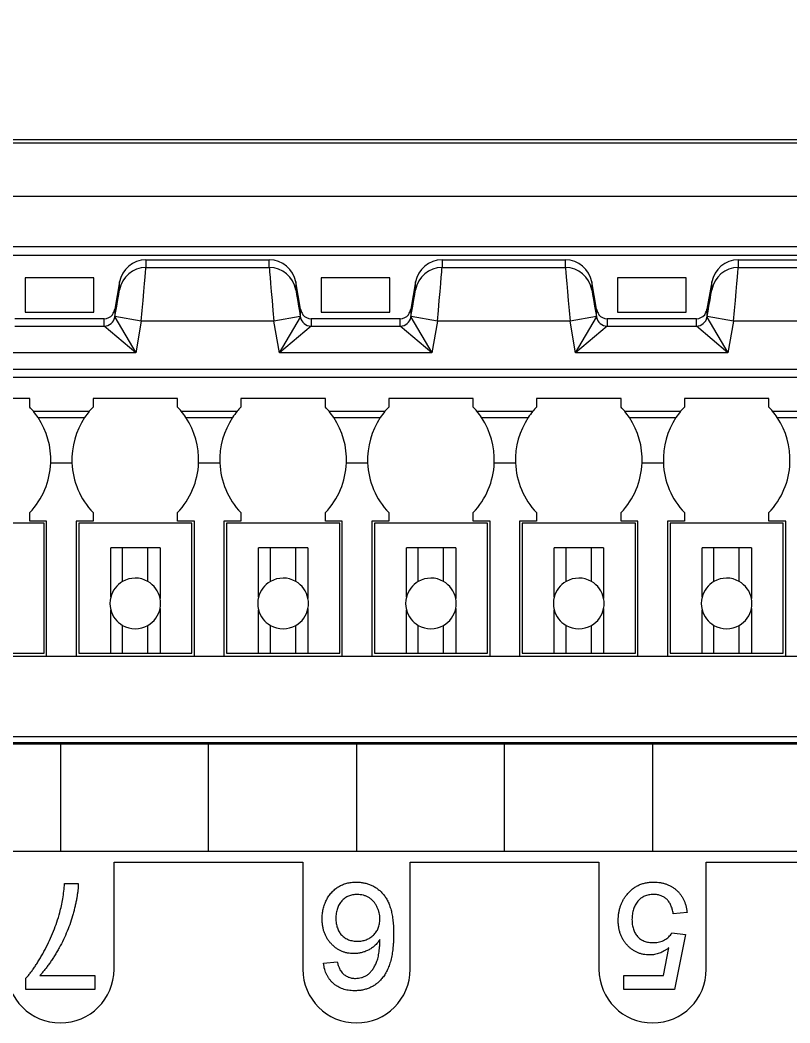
# Model space of a CAD drawing. Header units: inches. Extents: x 0.3 to 10.6, y 0.4 to 8.2.
# Drawn here: x 3.222 to 3.94, y 4.908 to 5.843 of the extents above; entities that cross this region are included whole.
import ezdxf

# ---------------------------------------------------------------- set-up
doc = ezdxf.new("R2010")
doc.units = ezdxf.units.IN
doc.header["$MEASUREMENT"] = 0
doc.layers.add('FORMAT', color=7, linetype='Continuous', lineweight=0)
doc.styles.add('SLDTEXTSTYLE0', font='TXT', dxfattribs={"width": 0.75})
doc.dimstyles.new('SLDDIMSTYLE1', dxfattribs={"dimtxt": 0.25, "dimasz": 0.236, "dimexe": 0, "dimexo": 0.0625, "dimgap": 0.0625, "dimtad": 1, "dimtoh": 1, "dimdec": 3, "dimzin": 12, "dimdsep": 46, "dimtxsty": 'SLDTEXTSTYLE0', "dimblk1": 'CLOSED', "dimblk2": 'CLOSED', "dimsah": 1, "dimcen": 0.09, "dimadec": 0, "dimazin": 0, "dimtfac": 1, "dimtofl": 0, "dimtmove": 0, "dimatfit": 3, "dimldrblk": 'CLOSED', "dimfxl": 1, "dimtolj": 1, "dimtzin": 12, "dimarcsym": 0})

# ---------------------------------------------------------------- blocks, each defined once
blk = doc.blocks.new('_Closed')
at = {"color": 0, "linetype": 'ByBlock', "lineweight": -2}
for p, q in [((-1, 0.166667), (0, 0)), ((-1, 0.166667), (-1, -0.166667)), ((0, 0), (-1, -0.166667)), ((0, 0), (-1, 0))]:
    blk.add_line(p, q, dxfattribs=at)
blk = doc.blocks.new('*D5')
at = {"layer": 'FORMAT'}
for p, q in [((2.09756, 5.61394), (2.09756, 6.50849)), ((4.50056, 5.61394), (4.50056, 6.50849)), ((2.09756, 6.46949), (4.50056, 6.46949))]:
    blk.add_line(p, q, dxfattribs=at)
for centre, start, end in [((3.36232, 6.66792), 153.43495, 206.56505), ((3.52475, 6.66792), 333.43495, 26.56505)]:
    blk.add_arc(centre, 0.4437, start, end, dxfattribs=at)
at = {"layer": 'FORMAT', "xscale": 0.236, "yscale": 0.236}
for p, rotation in [((2.09756, 6.46949, 1.18781), 180), ((4.50056, 6.46949, 1.18781), 360)]:
    blk.add_blockref('_Closed', p, dxfattribs=dict(at, rotation=rotation))
at = {"layer": 'FORMAT', "insert": (3.02797, 6.78882), "char_height": 0.25, "attachment_point": 1, "style": 'SLDTEXTSTYLE0'}
blk.add_mtext('2.403', dxfattribs=at)

msp = doc.modelspace()

# ---------------------------------------------------------------- linework, layer by layer
at = {"color": 7, "linetype": 'Continuous', "lineweight": 15}
for p, q in [((3.05506, 5.73144), (4.29306, 5.73144)), ((3.06924, 5.72816), (4.27888, 5.72816)), ((4.24806, 5.67816), (3.10006, 5.67816)), ((4.24806, 5.63144), (3.10006, 5.63144)), ((4.24636, 5.62344), (3.10176, 5.62344)), ((3.33959, 5.61926), (3.33959, 5.61207)), ((3.33959, 5.61926), (3.45453, 5.61926)), ((3.45453, 5.61207), (3.45453, 5.61926)), ((3.61559, 5.61926), (3.61559, 5.61207)), ((3.61559, 5.61926), (3.73053, 5.61926)), ((3.73053, 5.61207), (3.73053, 5.61926)), ((3.89159, 5.61926), (3.89159, 5.61207)), ((3.89159, 5.61926), (4.00653, 5.61926)), ((3.33959, 5.61207), (3.45453, 5.61207)), ((3.61559, 5.61207), (3.73053, 5.61207)), ((3.89159, 5.61207), (4.00653, 5.61207)), ((3.29106, 5.60244), (3.22706, 5.60244)), ((3.22706, 5.60244), (3.22706, 5.57044)), ((3.29106, 5.57044), (3.29106, 5.60244)), ((3.56706, 5.60244), (3.50306, 5.60244)), ((3.50306, 5.60244), (3.50306, 5.57044)), ((3.56706, 5.57044), (3.56706, 5.60244)), ((3.77906, 5.60244), (3.77906, 5.57044)), ((3.84306, 5.60244), (3.77906, 5.60244)), ((3.84306, 5.57044), (3.84306, 5.60244)), ((3.31497, 5.5986), (3.31052, 5.57336)), ((3.31497, 5.59142), (3.31497, 5.5986)), ((3.47915, 5.5986), (3.47915, 5.59142)), ((3.48361, 5.57336), (3.47915, 5.5986)), ((3.59097, 5.5986), (3.58652, 5.57336)), ((3.59097, 5.59142), (3.59097, 5.5986)), ((3.75515, 5.5986), (3.75515, 5.59142)), ((3.75961, 5.57336), (3.75515, 5.5986)), ((3.86697, 5.5986), (3.86252, 5.57336)), ((3.86697, 5.59142), (3.86697, 5.5986)), ((3.31052, 5.57336), (3.31052, 5.56575)), ((3.48361, 5.56575), (3.48361, 5.57336)), ((3.58652, 5.57336), (3.58652, 5.56575)), ((3.75961, 5.56575), (3.75961, 5.57336)), ((3.86252, 5.57336), (3.86252, 5.56575)), ((3.30067, 5.56439), (3.21745, 5.56439)), ((3.22706, 5.57044), (3.29106, 5.57044)), ((3.30067, 5.55748), (3.30067, 5.56439)), ((3.31052, 5.56575), (3.31064, 5.56642)), ((3.31052, 5.56575), (3.31052, 5.56574)), ((3.31052, 5.56574), (3.33004, 5.53248)), ((3.33526, 5.56208), (3.31064, 5.56642)), ((3.48349, 5.56642), (3.45887, 5.56208)), ((3.46408, 5.53248), (3.4836, 5.56574)), ((3.48349, 5.56642), (3.48361, 5.56575)), ((3.4836, 5.56574), (3.48361, 5.56575)), ((3.49345, 5.56439), (3.49345, 5.55748)), ((3.57667, 5.56439), (3.49345, 5.56439)), ((3.50306, 5.57044), (3.56706, 5.57044)), ((3.57667, 5.55748), (3.57667, 5.56439)), ((3.58652, 5.56575), (3.58664, 5.56642)), ((3.58652, 5.56575), (3.58652, 5.56574)), ((3.58652, 5.56574), (3.60604, 5.53248)), ((3.61126, 5.56208), (3.58664, 5.56642)), ((3.75949, 5.56642), (3.73487, 5.56208)), ((3.74008, 5.53248), (3.7596, 5.56574)), ((3.75949, 5.56642), (3.75961, 5.56575)), ((3.7596, 5.56574), (3.75961, 5.56575)), ((3.85267, 5.56439), (3.76945, 5.56439)), ((3.76945, 5.56439), (3.76945, 5.55748)), ((3.77906, 5.57044), (3.84306, 5.57044)), ((3.85267, 5.55748), (3.85267, 5.56439)), ((3.86252, 5.56575), (3.86264, 5.56642)), ((3.86252, 5.56575), (3.86252, 5.56574)), ((3.86252, 5.56574), (3.88204, 5.53248)), ((3.88726, 5.56208), (3.86264, 5.56642)), ((3.21745, 5.55747), (3.30067, 5.55747)), ((3.30067, 5.55748), (3.30067, 5.55747)), ((3.33004, 5.53248), (3.30067, 5.55747)), ((3.33526, 5.56208), (3.33004, 5.53248)), ((3.45887, 5.56208), (3.33526, 5.56208)), ((3.46408, 5.53248), (3.45887, 5.56208)), ((3.49345, 5.55747), (3.46408, 5.53248)), ((3.49345, 5.55747), (3.49345, 5.55748)), ((3.49345, 5.55747), (3.57667, 5.55747)), ((3.57667, 5.55748), (3.57667, 5.55747)), ((3.60604, 5.53248), (3.57667, 5.55747)), ((3.61126, 5.56208), (3.60604, 5.53248)), ((3.73487, 5.56208), (3.61126, 5.56208)), ((3.74008, 5.53248), (3.73487, 5.56208)), ((3.76945, 5.55747), (3.74008, 5.53248)), ((3.76945, 5.55747), (3.76945, 5.55748)), ((3.76945, 5.55747), (3.85267, 5.55747)), ((3.85267, 5.55748), (3.85267, 5.55747)), ((3.88204, 5.53248), (3.85267, 5.55747)), ((3.88726, 5.56208), (3.88204, 5.53248)), ((4.01087, 5.56208), (3.88726, 5.56208)), ((3.33004, 5.53248), (3.18808, 5.53248)), ((3.60604, 5.53248), (3.46408, 5.53248)), ((3.88204, 5.53248), (3.74008, 5.53248)), ((4.24556, 5.51694), (3.10256, 5.51694)), ((4.2391, 5.50957), (3.10918, 5.50957)), ((3.23123, 5.48988), (3.15249, 5.48988)), ((3.23123, 5.48201), (3.23123, 5.48988)), ((3.36902, 5.48988), (3.29028, 5.48988)), ((3.29028, 5.48988), (3.29028, 5.48201)), ((3.36902, 5.48201), (3.36902, 5.48988)), ((3.50682, 5.48988), (3.42808, 5.48988)), ((3.42808, 5.48988), (3.42808, 5.48201)), ((3.50682, 5.48201), (3.50682, 5.48988)), ((3.64461, 5.48988), (3.56587, 5.48988)), ((3.56587, 5.48988), (3.56587, 5.48201)), ((3.64461, 5.48201), (3.64461, 5.48988)), ((3.78241, 5.48988), (3.70367, 5.48988)), ((3.70367, 5.48988), (3.70367, 5.48201)), ((3.78241, 5.48201), (3.78241, 5.48988)), ((3.9202, 5.48988), (3.84146, 5.48988)), ((3.84146, 5.48988), (3.84146, 5.48201)), ((3.9202, 5.48201), (3.9202, 5.48988)), ((3.23471, 5.47807), (3.2868, 5.47807)), ((3.3725, 5.47807), (3.42459, 5.47807)), ((3.5103, 5.47807), (3.56239, 5.47807)), ((3.64809, 5.47807), (3.70018, 5.47807)), ((3.78589, 5.47807), (3.83798, 5.47807)), ((3.92368, 5.47807), (3.97577, 5.47807)), ((3.23906, 5.47218), (3.28245, 5.47218)), ((3.37685, 5.47218), (3.42024, 5.47218)), ((3.51465, 5.47218), (3.55804, 5.47218)), ((3.65244, 5.47218), (3.69583, 5.47218)), ((3.79024, 5.47218), (3.83363, 5.47218)), ((3.92803, 5.47218), (3.97143, 5.47218)), ((3.25086, 5.43009), (3.27065, 5.43009)), ((3.38865, 5.43009), (3.40844, 5.43009)), ((3.52645, 5.43009), (3.54624, 5.43009)), ((3.66425, 5.43009), (3.68403, 5.43009)), ((3.80204, 5.43009), (3.82183, 5.43009)), ((3.23123, 5.37571), (3.23123, 5.38359)), ((3.24697, 5.37571), (3.23123, 5.37571)), ((3.24697, 5.24973), (3.24697, 5.37571)), ((3.27453, 5.37571), (3.27453, 5.24973)), ((3.29028, 5.37571), (3.27453, 5.37571)), ((3.29028, 5.38359), (3.29028, 5.37571)), ((3.36902, 5.37571), (3.36902, 5.38359)), ((3.38477, 5.37571), (3.36902, 5.37571)), ((3.38477, 5.24973), (3.38477, 5.37571)), ((3.42808, 5.37571), (3.41233, 5.37571)), ((3.41233, 5.37571), (3.41233, 5.24973)), ((3.42808, 5.38359), (3.42808, 5.37571)), ((3.50682, 5.37571), (3.50682, 5.38359)), ((3.52256, 5.37571), (3.50682, 5.37571)), ((3.52256, 5.24973), (3.52256, 5.37571)), ((3.55012, 5.37571), (3.55012, 5.24973)), ((3.56587, 5.37571), (3.55012, 5.37571)), ((3.56587, 5.38359), (3.56587, 5.37571)), ((3.64461, 5.37571), (3.64461, 5.38359)), ((3.66036, 5.37571), (3.64461, 5.37571)), ((3.66036, 5.24973), (3.66036, 5.37571)), ((3.70367, 5.37571), (3.68792, 5.37571)), ((3.68792, 5.37571), (3.68792, 5.24973)), ((3.70367, 5.38359), (3.70367, 5.37571)), ((3.78241, 5.37571), (3.78241, 5.38359)), ((3.79815, 5.37571), (3.78241, 5.37571)), ((3.79815, 5.24973), (3.79815, 5.37571)), ((3.82571, 5.37571), (3.82571, 5.24973)), ((3.84146, 5.37571), (3.82571, 5.37571)), ((3.84146, 5.38359), (3.84146, 5.37571)), ((3.9202, 5.37571), (3.9202, 5.38359)), ((3.93595, 5.37571), (3.9202, 5.37571)), ((3.93595, 5.24973), (3.93595, 5.37571)), ((3.24461, 5.37374), (3.1391, 5.37374)), ((3.24461, 5.25248), (3.24461, 5.37374)), ((3.27689, 5.37374), (3.27689, 5.25248)), ((3.38241, 5.37374), (3.27689, 5.37374)), ((3.38241, 5.25248), (3.38241, 5.37374)), ((3.41469, 5.37374), (3.41469, 5.25248)), ((3.5202, 5.37374), (3.41469, 5.37374)), ((3.5202, 5.25248), (3.5202, 5.37374)), ((3.55249, 5.37374), (3.55249, 5.25248)), ((3.658, 5.37374), (3.55249, 5.37374)), ((3.658, 5.25248), (3.658, 5.37374)), ((3.79579, 5.37374), (3.69028, 5.37374)), ((3.69028, 5.37374), (3.69028, 5.25248)), ((3.79579, 5.25248), (3.79579, 5.37374)), ((3.82808, 5.37374), (3.82808, 5.25248)), ((3.93359, 5.37374), (3.82808, 5.37374)), ((3.93359, 5.25248), (3.93359, 5.37374)), ((3.35283, 5.35091), (3.30676, 5.35091)), ((3.30676, 5.30479), (3.30676, 5.35091)), ((3.31779, 5.31937), (3.31779, 5.35091)), ((3.34141, 5.31943), (3.34141, 5.35091)), ((3.35283, 5.35091), (3.35283, 5.30351)), ((3.44456, 5.30479), (3.44456, 5.35091)), ((3.49062, 5.35091), (3.44456, 5.35091)), ((3.45558, 5.31937), (3.45558, 5.35091)), ((3.47921, 5.31943), (3.47921, 5.35091)), ((3.49062, 5.35091), (3.49062, 5.30351)), ((3.58235, 5.30479), (3.58235, 5.35091)), ((3.62842, 5.35091), (3.58235, 5.35091)), ((3.59338, 5.31937), (3.59338, 5.35091)), ((3.617, 5.31943), (3.617, 5.35091)), ((3.62842, 5.35091), (3.62842, 5.30351)), ((3.72015, 5.30479), (3.72015, 5.35091)), ((3.76621, 5.35091), (3.72015, 5.35091)), ((3.73117, 5.31937), (3.73117, 5.35091)), ((3.7548, 5.31943), (3.7548, 5.35091)), ((3.76621, 5.35091), (3.76621, 5.30351)), ((3.90401, 5.35091), (3.85795, 5.35091)), ((3.85795, 5.30479), (3.85795, 5.35091)), ((3.86897, 5.31937), (3.86897, 5.35091)), ((3.89259, 5.31943), (3.89259, 5.35091)), ((3.90401, 5.35091), (3.90401, 5.30351)), ((3.30676, 5.25248), (3.30676, 5.29309)), ((3.35283, 5.29437), (3.35283, 5.25248)), ((3.44456, 5.25248), (3.44456, 5.29309)), ((3.49062, 5.29437), (3.49062, 5.25248)), ((3.58235, 5.25248), (3.58235, 5.29309)), ((3.62842, 5.29437), (3.62842, 5.25248)), ((3.72015, 5.25248), (3.72015, 5.29309)), ((3.76621, 5.29437), (3.76621, 5.25248)), ((3.85795, 5.25248), (3.85795, 5.29309)), ((3.90401, 5.29437), (3.90401, 5.25248)), ((3.31779, 5.25248), (3.31779, 5.27851)), ((3.34141, 5.25248), (3.34141, 5.27845)), ((3.45558, 5.25248), (3.45558, 5.27851)), ((3.47921, 5.25248), (3.47921, 5.27845)), ((3.59338, 5.25248), (3.59338, 5.27851)), ((3.617, 5.25248), (3.617, 5.27845)), ((3.73117, 5.25248), (3.73117, 5.27851)), ((3.7548, 5.25248), (3.7548, 5.27845)), ((3.86897, 5.25248), (3.86897, 5.27851)), ((3.89259, 5.25248), (3.89259, 5.27845)), ((3.13674, 5.24973), (3.24697, 5.24973)), ((3.21503, 5.25248), (3.24461, 5.25248)), ((3.24697, 5.24973), (3.27453, 5.24973)), ((3.27453, 5.24973), (3.38477, 5.24973)), ((3.27689, 5.25248), (3.30676, 5.25248)), ((3.30676, 5.25248), (3.31779, 5.25248)), ((3.31779, 5.25248), (3.34141, 5.25248)), ((3.34141, 5.25248), (3.35283, 5.25248)), ((3.35283, 5.25248), (3.38241, 5.25248)), ((3.38477, 5.24973), (3.41233, 5.24973)), ((3.41233, 5.24973), (3.52256, 5.24973)), ((3.41469, 5.25248), (3.44456, 5.25248)), ((3.44456, 5.25248), (3.45558, 5.25248)), ((3.45558, 5.25248), (3.47921, 5.25248)), ((3.47921, 5.25248), (3.49062, 5.25248)), ((3.49062, 5.25248), (3.5202, 5.25248)), ((3.52256, 5.24973), (3.55012, 5.24973)), ((3.55012, 5.24973), (3.66036, 5.24973)), ((3.55249, 5.25248), (3.58235, 5.25248)), ((3.58235, 5.25248), (3.59338, 5.25248)), ((3.59338, 5.25248), (3.617, 5.25248)), ((3.617, 5.25248), (3.62842, 5.25248)), ((3.62842, 5.25248), (3.658, 5.25248)), ((3.66036, 5.24973), (3.68792, 5.24973)), ((3.68792, 5.24973), (3.79815, 5.24973)), ((3.69028, 5.25248), (3.72015, 5.25248)), ((3.72015, 5.25248), (3.73117, 5.25248)), ((3.73117, 5.25248), (3.7548, 5.25248)), ((3.7548, 5.25248), (3.76621, 5.25248)), ((3.76621, 5.25248), (3.79579, 5.25248)), ((3.79815, 5.24973), (3.82571, 5.24973)), ((3.82571, 5.24973), (3.93595, 5.24973)), ((3.82808, 5.25248), (3.85795, 5.25248)), ((3.85795, 5.25248), (3.86897, 5.25248)), ((3.86897, 5.25248), (3.89259, 5.25248)), ((3.89259, 5.25248), (3.90401, 5.25248)), ((3.90401, 5.25248), (3.93359, 5.25248)), ((3.93595, 5.24973), (3.96351, 5.24973)), ((3.10918, 5.17492), (4.2391, 5.17492)), ((4.24556, 5.16894), (3.10256, 5.16894)), ((3.25984, 5.16794), (3.12184, 5.16794)), ((3.39784, 5.16794), (3.25984, 5.16794)), ((3.25984, 5.16794), (3.25984, 5.06794)), ((3.39784, 5.06794), (3.39784, 5.16794)), ((3.53584, 5.16794), (3.39784, 5.16794)), ((3.53584, 5.16794), (3.53584, 5.06794)), ((3.67384, 5.16794), (3.53584, 5.16794)), ((3.67384, 5.06794), (3.67384, 5.16794)), ((3.81184, 5.16794), (3.67384, 5.16794)), ((3.81184, 5.16794), (3.81184, 5.06794)), ((3.94984, 5.16794), (3.81184, 5.16794)), ((3.13184, 5.06794), (3.25984, 5.06794)), ((3.25984, 5.06794), (3.39784, 5.06794)), ((3.39784, 5.06794), (3.53584, 5.06794)), ((3.53584, 5.06794), (3.67384, 5.06794)), ((3.67384, 5.06794), (3.81184, 5.06794)), ((3.81184, 5.06794), (3.94984, 5.06794)), ((3.30984, 5.05794), (3.48584, 5.05794)), ((3.30984, 4.95794), (3.30984, 5.05794)), ((3.48584, 5.05794), (3.48584, 4.95794)), ((3.58584, 5.05794), (3.76184, 5.05794)), ((3.58584, 4.95794), (3.58584, 5.05794)), ((3.76184, 5.05794), (3.76184, 4.95794)), ((3.86184, 5.05794), (4.03784, 5.05794)), ((3.86184, 4.95794), (3.86184, 5.05794)), ((3.26369, 5.03794), (3.27651, 5.03794)), ((3.84389, 5.01101), (3.83107, 5.00973)), ((3.82979, 4.99178), (3.84261, 4.9905)), ((3.84261, 4.9905), (3.83236, 4.93922)), ((3.82188, 4.95204), (3.82697, 4.97794)), ((3.50507, 4.96358), (3.51789, 4.96486)), ((3.22779, 4.93922), (3.22779, 4.94959)), ((3.24061, 4.95204), (3.29189, 4.95204)), ((3.29189, 4.95204), (3.29189, 4.93922)), ((3.78492, 4.93922), (3.78492, 4.95204)), ((3.78492, 4.95204), (3.82188, 4.95204)), ((3.29189, 4.93922), (3.22779, 4.93922)), ((3.83236, 4.93922), (3.78492, 4.93922))]:
    msp.add_line(p, q, dxfattribs=at)
for centre, radius, start, end in [((3.33959, 5.58708), 0.025, 89.99664, 169.99477), ((3.45454, 5.58708), 0.025, 10.00523, 90.00336), ((3.61559, 5.58708), 0.025, 89.99664, 169.99477), ((3.73054, 5.58708), 0.025, 10.00523, 90.00336), ((3.89159, 5.58708), 0.025, 89.99664, 169.99477), ((3.30067, 5.56748), 0.01, 269.99664, 349.99477), ((3.30067, 5.56748), 0.01, 270.01649, 349.985), ((3.49345, 5.56748), 0.01, 190.015, 269.98351), ((3.49345, 5.56748), 0.01, 190.00523, 270.00336), ((3.57667, 5.56748), 0.01, 269.99664, 349.99477), ((3.57667, 5.56748), 0.01, 270.01649, 349.985), ((3.76945, 5.56748), 0.01, 190.015, 269.98351), ((3.76945, 5.56748), 0.01, 190.00523, 270.00336), ((3.85267, 5.56748), 0.01, 269.99664, 349.99477), ((3.85267, 5.56748), 0.01, 270.01649, 349.985), ((3.17955, 5.4328), 0.07136, 39.38163, 43.60282), ((3.17955, 5.4328), 0.07136, 33.49925, 39.38163), ((3.34195, 5.4328), 0.07136, 140.61837, 146.50075), ((3.34195, 5.4328), 0.07136, 136.39718, 140.61837), ((3.31735, 5.4328), 0.07136, 39.38163, 43.60282), ((3.31735, 5.4328), 0.07136, 33.49925, 39.38163), ((3.47975, 5.4328), 0.07136, 140.61837, 146.50075), ((3.47975, 5.4328), 0.07136, 136.39718, 140.61837), ((3.45514, 5.4328), 0.07136, 39.38163, 43.60282), ((3.45514, 5.4328), 0.07136, 33.49925, 39.38163), ((3.61754, 5.4328), 0.07136, 140.61837, 146.50075), ((3.61754, 5.4328), 0.07136, 136.39718, 140.61837), ((3.59294, 5.4328), 0.07136, 39.38163, 43.60282), ((3.59294, 5.4328), 0.07136, 33.49925, 39.38163), ((3.75534, 5.4328), 0.07136, 140.61837, 146.50075), ((3.75534, 5.4328), 0.07136, 136.39718, 140.61837), ((3.73073, 5.4328), 0.07136, 39.38163, 43.60282), ((3.73073, 5.4328), 0.07136, 33.49925, 39.38163), ((3.89314, 5.4328), 0.07136, 140.61837, 146.50075), ((3.89314, 5.4328), 0.07136, 136.39718, 140.61837), ((3.86853, 5.4328), 0.07136, 39.38163, 43.60282), ((3.86853, 5.4328), 0.07136, 33.49925, 39.38163), ((3.17955, 5.4328), 0.07136, 357.82524, 33.49925), ((3.34195, 5.4328), 0.07136, 146.50075, 182.17476), ((3.31735, 5.4328), 0.07136, 357.82524, 33.49925), ((3.47975, 5.4328), 0.07136, 146.50075, 182.17476), ((3.45514, 5.4328), 0.07136, 357.82524, 33.49925), ((3.61754, 5.4328), 0.07136, 146.50075, 182.17476), ((3.59294, 5.4328), 0.07136, 357.82524, 33.49925), ((3.75534, 5.4328), 0.07136, 146.50075, 182.17476), ((3.73073, 5.4328), 0.07136, 357.82524, 33.49925), ((3.89314, 5.4328), 0.07136, 146.50075, 182.17476), ((3.86853, 5.4328), 0.07136, 357.82524, 33.49925), ((3.17955, 5.4328), 0.07136, 316.39718, 357.82524), ((3.34195, 5.4328), 0.07136, 182.17476, 223.60282), ((3.31735, 5.4328), 0.07136, 316.39718, 357.82524), ((3.47975, 5.4328), 0.07136, 182.17476, 223.60282), ((3.45514, 5.4328), 0.07136, 316.39718, 357.82524), ((3.61754, 5.4328), 0.07136, 182.17476, 223.60282), ((3.59294, 5.4328), 0.07136, 316.39718, 357.82524), ((3.75534, 5.4328), 0.07136, 182.17476, 223.60282), ((3.73073, 5.4328), 0.07136, 316.39718, 357.82524), ((3.89314, 5.4328), 0.07136, 182.17476, 223.60282), ((3.86853, 5.4328), 0.07136, 316.39718, 357.82524), ((3.32965, 5.29894), 0.02362, 120.14566, 165.66546), ((3.32965, 5.29894), 0.02362, 60.14544, 120.14566), ((3.32965, 5.29894), 0.02362, 11.14732, 60.14544), ((3.46745, 5.29894), 0.02362, 120.14566, 165.66546), ((3.46745, 5.29894), 0.02362, 60.14544, 120.14566), ((3.46745, 5.29894), 0.02362, 11.14732, 60.14544), ((3.60524, 5.29894), 0.02362, 120.14566, 165.66546), ((3.60524, 5.29894), 0.02362, 60.14544, 120.14566), ((3.60524, 5.29894), 0.02362, 11.14732, 60.14544), ((3.74304, 5.29894), 0.02362, 120.14566, 165.66546), ((3.74304, 5.29894), 0.02362, 60.14544, 120.14566), ((3.74304, 5.29894), 0.02362, 11.14732, 60.14544), ((3.88083, 5.29894), 0.02362, 120.14566, 165.66546), ((3.88083, 5.29894), 0.02362, 60.14544, 120.14566), ((3.88083, 5.29894), 0.02362, 11.14732, 60.14544), ((3.32965, 5.29894), 0.02362, 165.66546, 194.33454), ((3.32965, 5.29894), 0.02362, 348.85268, 11.14732), ((3.46745, 5.29894), 0.02362, 165.66546, 194.33454), ((3.46745, 5.29894), 0.02362, 348.85268, 11.14732), ((3.60524, 5.29894), 0.02362, 165.66546, 194.33454), ((3.60524, 5.29894), 0.02362, 348.85268, 11.14732), ((3.74304, 5.29894), 0.02362, 165.66546, 194.33454), ((3.74304, 5.29894), 0.02362, 348.85268, 11.14732), ((3.88083, 5.29894), 0.02362, 165.66546, 194.33454), ((3.88083, 5.29894), 0.02362, 348.85268, 11.14732), ((3.32965, 5.29894), 0.02362, 194.33454, 239.85434), ((3.32965, 5.29894), 0.02362, 299.85456, 348.85268), ((3.46745, 5.29894), 0.02362, 194.33454, 239.85434), ((3.46745, 5.29894), 0.02362, 299.85456, 348.85268), ((3.60524, 5.29894), 0.02362, 194.33454, 239.85434), ((3.60524, 5.29894), 0.02362, 299.85456, 348.85268), ((3.74304, 5.29894), 0.02362, 194.33454, 239.85434), ((3.74304, 5.29894), 0.02362, 299.85456, 348.85268), ((3.88083, 5.29894), 0.02362, 194.33454, 239.85434), ((3.88083, 5.29894), 0.02362, 299.85456, 348.85268), ((3.32965, 5.29894), 0.02362, 239.85434, 299.85456), ((3.46745, 5.29894), 0.02362, 239.85434, 299.85456), ((3.60524, 5.29894), 0.02362, 239.85434, 299.85456), ((3.74304, 5.29894), 0.02362, 239.85434, 299.85456), ((3.88083, 5.29894), 0.02362, 239.85434, 299.85456), ((3.25984, 4.95794), 0.05, 180, 0), ((3.53584, 4.95794), 0.05, 180, 0), ((3.81184, 4.95794), 0.05, 180, 0)]:
    msp.add_arc(centre, radius, start, end, dxfattribs=at)
for centre, major_axis, ratio, start_param, end_param in [((3.33959, 5.59426), (0, -0.025), 0.999848, 3.141593, 4.537856), ((3.45453, 5.59426), (0, 0.025), 0.999848, 4.886922, 6.283185), ((3.61559, 5.59426), (0, -0.025), 0.999848, 3.141593, 4.537856), ((3.73053, 5.59426), (0, 0.025), 0.999848, 4.886922, 6.283185), ((3.89159, 5.59426), (0, -0.025), 0.999848, 3.141593, 4.537856), ((3.33518, 5.56208), (0.00441, 0.05), 0.001527, 4.712524, 6.265867), ((3.45894, 5.56208), (-0.00441, 0.05), 0.001527, 0.017319, 1.570662), ((3.61118, 5.56208), (0.00441, 0.05), 0.001527, 4.712524, 6.265867), ((3.73494, 5.56208), (-0.00441, 0.05), 0.001527, 0.017319, 1.570662), ((3.88718, 5.56208), (0.00441, 0.05), 0.001527, 4.712524, 6.265867), ((3.31056, 5.56642), (0.00441, 0.025), 0.002985, 4.712915, 6.266258), ((3.48356, 5.56642), (-0.00441, 0.025), 0.002985, 0.016927, 1.57027), ((3.58656, 5.56642), (0.00441, 0.025), 0.002985, 4.712915, 6.266258), ((3.75956, 5.56642), (-0.00441, 0.025), 0.002985, 0.016927, 1.57027), ((3.86256, 5.56642), (0.00441, 0.025), 0.002985, 4.712915, 6.266258), ((3.30067, 5.57509), (0, -0.01), 0.999848, 0.995626, 1.396263), ((3.49345, 5.57509), (0, -0.01), 0.999848, 4.886922, 5.287559), ((3.57667, 5.57509), (0, -0.01), 0.999848, 0.995626, 1.396263), ((3.76945, 5.57509), (0, -0.01), 0.999848, 4.886922, 5.287559), ((3.85267, 5.57509), (0, -0.01), 0.999848, 0.995626, 1.396263), ((3.30067, 5.5744), (0, -0.01), 0.999848, 0, 0.877712), ((3.30067, 5.5667), (0.00851, 0.01376), 0.381992, 5.036436, 5.154349), ((3.49345, 5.5667), (-0.00851, 0.01376), 0.381992, 1.128836, 1.24675), ((3.49345, 5.5744), (0, -0.01), 0.999848, 5.405473, 6.283185), ((3.57667, 5.5744), (0, -0.01), 0.999848, 0, 0.877712), ((3.57667, 5.5667), (0.00851, 0.01376), 0.381992, 5.036436, 5.154349), ((3.76945, 5.5667), (-0.00851, 0.01376), 0.381992, 1.128836, 1.24675), ((3.76945, 5.5744), (0, -0.01), 0.999848, 5.405473, 6.283185), ((3.85267, 5.5744), (0, -0.01), 0.999848, 0, 0.877712), ((3.85267, 5.5667), (0.00851, 0.01376), 0.381992, 5.036436, 5.154349)]:
    msp.add_ellipse(centre, major_axis=major_axis, ratio=ratio, start_param=start_param, end_param=end_param, dxfattribs=at)
for points, knots in [([(3.50379, 5.005), (3.50384, 5.00655), (3.50394, 5.0096), (3.50472, 5.0141), (3.50602, 5.01842), (3.50749, 5.02187), (3.50893, 5.02447), (3.51009, 5.02632), (3.51137, 5.02805), (3.51271, 5.02968), (3.5142, 5.03115), (3.51573, 5.03255), (3.51739, 5.03379), (3.51912, 5.03494), (3.52095, 5.03593), (3.52283, 5.03682), (3.52478, 5.03756), (3.52679, 5.03816), (3.52886, 5.03865), (3.53099, 5.03898), (3.53318, 5.03919), (3.53465, 5.03921), (3.5354, 5.03922)], [0, 0, 0, 0, 0.0888853, 0.1757918, 0.2616036, 0.3478143, 0.390801, 0.4325828, 0.4735387, 0.5141689, 0.554103, 0.5938241, 0.6333178, 0.6732759, 0.7131656, 0.7530387, 0.7929229, 0.8330321, 0.8736624, 0.9149056, 0.9569567, 1, 1, 1, 1]), ([(3.5354, 5.03922), (3.53667, 5.03918), (3.53915, 5.03911), (3.54277, 5.03859), (3.54622, 5.0377), (3.5495, 5.03648), (3.55259, 5.03491), (3.5555, 5.03296), (3.55822, 5.03067), (3.56077, 5.02803), (3.56308, 5.02498), (3.56509, 5.02148), (3.56673, 5.0175), (3.56812, 5.0131), (3.56915, 5.00823), (3.56994, 5.00293), (3.57036, 4.99717), (3.57043, 4.99318), (3.57046, 4.99112)], [0, 0, 0, 0, 0.0561531, 0.1101261, 0.1625268, 0.2141767, 0.2651425, 0.3165034, 0.3691682, 0.4231093, 0.4792585, 0.5388169, 0.6019843, 0.6701264, 0.743647, 0.8228445, 0.9082674, 1, 1, 1, 1]), ([(3.78744, 5.02708), (3.78823, 5.02805), (3.78978, 5.02995), (3.79245, 5.03243), (3.79533, 5.03452), (3.79841, 5.03626), (3.80172, 5.0376), (3.80524, 5.03852), (3.80896, 5.03913), (3.81152, 5.03919), (3.81283, 5.03922)], [0, 0, 0, 0, 0.127883, 0.25156, 0.372765, 0.493075, 0.613619, 0.737828, 0.86619, 1, 1, 1, 1]), ([(3.81283, 5.03922), (3.8139, 5.0392), (3.81601, 5.03915), (3.81909, 5.03878), (3.82202, 5.03819), (3.82481, 5.03735), (3.82743, 5.03624), (3.82992, 5.03492), (3.83223, 5.03332), (3.83439, 5.03152), (3.83637, 5.02952), (3.83812, 5.02735), (3.83965, 5.025), (3.84099, 5.02252), (3.84203, 5.01986), (3.84291, 5.01706), (3.84355, 5.01409), (3.84378, 5.01205), (3.84389, 5.01101)], [0, 0, 0, 0, 0.069318, 0.1356, 0.199729, 0.261792, 0.322921, 0.382979, 0.443008, 0.503494, 0.564037, 0.623705, 0.683372, 0.743809, 0.805009, 0.86761, 0.932759, 1, 1, 1, 1]), ([(3.27651, 5.03794), (3.27648, 5.03694), (3.27642, 5.03489), (3.27614, 5.03175), (3.27576, 5.02845), (3.27524, 5.025), (3.27454, 5.0214), (3.27375, 5.01765), (3.27283, 5.01373), (3.27138, 5.00834), (3.2693, 5.00153), (3.26629, 4.99347), (3.26277, 4.98557), (3.25945, 4.97914), (3.25659, 4.97416), (3.25443, 4.97054), (3.25221, 4.96709), (3.24996, 4.96378), (3.2477, 4.96062), (3.24537, 4.95763), (3.24304, 4.95475), (3.24142, 4.95293), (3.24061, 4.95204)], [0, 0, 0, 0, 0.031516, 0.064812, 0.099915, 0.13668, 0.175187, 0.21581, 0.258155, 0.302346, 0.392797, 0.483283, 0.574399, 0.666467, 0.712002, 0.756367, 0.799809, 0.841957, 0.88284, 0.922916, 0.961965, 1, 1, 1, 1]), ([(3.25926, 5.01075), (3.25982, 5.01286), (3.26094, 5.01716), (3.26217, 5.02383), (3.26313, 5.03078), (3.2635, 5.03552), (3.26369, 5.03794)], [0, 0, 0, 0, 0.237217, 0.482586, 0.736847, 1, 1, 1, 1]), ([(3.53638, 5.02768), (3.53567, 5.02766), (3.53427, 5.02762), (3.53223, 5.02733), (3.53028, 5.02688), (3.52844, 5.0262), (3.5267, 5.02537), (3.52505, 5.02433), (3.52351, 5.02311), (3.52209, 5.02171), (3.52081, 5.02014), (3.51969, 5.01843), (3.5187, 5.0166), (3.51796, 5.01461), (3.51736, 5.0125), (3.51691, 5.01025), (3.51665, 5.00787), (3.51663, 5.00624), (3.51661, 5.0054)], [0, 0, 0, 0, 0.063966, 0.124857, 0.184388, 0.242193, 0.299883, 0.357043, 0.415705, 0.475245, 0.535497, 0.596281, 0.65772, 0.721045, 0.786256, 0.853831, 0.925316, 1, 1, 1, 1]), ([(3.55764, 5.00474), (3.5576, 5.00575), (3.55753, 5.00774), (3.55699, 5.0107), (3.5561, 5.01357), (3.55489, 5.01636), (3.55339, 5.01894), (3.55162, 5.02125), (3.5496, 5.02322), (3.54733, 5.02484), (3.54486, 5.02609), (3.5422, 5.02704), (3.53935, 5.02758), (3.53739, 5.02765), (3.53638, 5.02768)], [0, 0, 0, 0, 0.086198, 0.171264, 0.257086, 0.344685, 0.431064, 0.513673, 0.593587, 0.672539, 0.75181, 0.831453, 0.913802, 1, 1, 1, 1]), ([(3.77979, 5.00364), (3.77981, 5.00475), (3.77986, 5.00694), (3.78023, 5.01017), (3.78082, 5.01329), (3.78168, 5.01628), (3.78273, 5.01917), (3.78407, 5.02192), (3.7856, 5.0246), (3.78683, 5.02625), (3.78744, 5.02708)], [0, 0, 0, 0, 0.13247, 0.261667, 0.387572, 0.511029, 0.632651, 0.754644, 0.876515, 1, 1, 1, 1]), ([(3.81275, 5.02768), (3.81198, 5.02766), (3.81049, 5.02762), (3.80832, 5.02732), (3.80628, 5.02681), (3.80435, 5.02615), (3.80255, 5.02523), (3.8009, 5.02411), (3.79934, 5.02284), (3.79795, 5.02132), (3.79669, 5.01967), (3.7956, 5.01787), (3.79468, 5.01594), (3.79391, 5.01388), (3.79334, 5.01169), (3.79292, 5.00938), (3.79265, 5.00693), (3.79263, 5.00526), (3.79261, 5.0044)], [0, 0, 0, 0, 0.0657969, 0.1286687, 0.188664, 0.2473879, 0.3048931, 0.361826, 0.4195592, 0.4787146, 0.5387985, 0.5988243, 0.6602056, 0.7229689, 0.788006, 0.8554129, 0.9261577, 1, 1, 1, 1]), ([(3.83107, 5.00973), (3.83095, 5.01045), (3.8307, 5.01186), (3.83023, 5.01389), (3.82962, 5.01578), (3.82893, 5.01754), (3.82812, 5.01916), (3.82723, 5.02065), (3.82619, 5.02197), (3.82509, 5.02319), (3.82389, 5.02426), (3.82257, 5.02516), (3.82116, 5.02595), (3.81966, 5.02659), (3.81806, 5.02706), (3.81637, 5.02744), (3.81459, 5.02762), (3.81337, 5.02766), (3.81275, 5.02768)], [0, 0, 0, 0, 0.0773613, 0.1504798, 0.2199772, 0.286681, 0.3496785, 0.4106796, 0.4694271, 0.5267557, 0.583142, 0.6388244, 0.6952635, 0.7526958, 0.8108492, 0.8713563, 0.9344364, 1, 1, 1, 1]), ([(3.22779, 4.94959), (3.22855, 4.95048), (3.23009, 4.95228), (3.23233, 4.95515), (3.23455, 4.95823), (3.2368, 4.96148), (3.23901, 4.96495), (3.24122, 4.96862), (3.24344, 4.97247), (3.24637, 4.97788), (3.24984, 4.98482), (3.25349, 4.99335), (3.2567, 5.00197), (3.25841, 5.00783), (3.25926, 5.01075)], [0, 0, 0, 0, 0.050275, 0.1027948, 0.1574496, 0.2146333, 0.274066, 0.3355548, 0.3999304, 0.4666897, 0.6019469, 0.7357402, 0.8681989, 1, 1, 1, 1]), ([(3.53334, 4.97255), (3.53234, 4.97258), (3.53036, 4.97263), (3.52744, 4.97305), (3.52464, 4.97379), (3.52195, 4.97477), (3.51939, 4.97606), (3.51692, 4.97761), (3.51459, 4.97947), (3.51239, 4.98158), (3.51036, 4.98391), (3.5086, 4.98644), (3.5071, 4.98912), (3.5059, 4.99198), (3.50496, 4.99501), (3.50428, 4.99819), (3.50387, 5.00155), (3.50382, 5.00383), (3.50379, 5.005)], [0, 0, 0, 0, 0.06135, 0.121209, 0.179872, 0.23778, 0.296248, 0.355189, 0.415677, 0.478383, 0.541531, 0.604321, 0.666504, 0.729485, 0.793706, 0.860135, 0.928446, 1, 1, 1, 1]), ([(3.51661, 5.0054), (3.51663, 5.0046), (3.51665, 5.00303), (3.51693, 5.00074), (3.51733, 4.99858), (3.51795, 4.99655), (3.51869, 4.99465), (3.51963, 4.99289), (3.52073, 4.99125), (3.52201, 4.98976), (3.52343, 4.98841), (3.525, 4.98726), (3.52668, 4.98628), (3.52848, 4.98547), (3.53041, 4.98485), (3.53246, 4.98442), (3.53463, 4.98412), (3.53612, 4.9841), (3.53689, 4.98409)], [0, 0, 0, 0, 0.0722027, 0.1412014, 0.2073641, 0.2701474, 0.3316769, 0.3908576, 0.4497352, 0.5090258, 0.5677311, 0.625342, 0.683822, 0.7424996, 0.8031649, 0.8659136, 0.9314034, 1, 1, 1, 1]), ([(3.53689, 4.98409), (3.53759, 4.9841), (3.53899, 4.98412), (3.54104, 4.98442), (3.54301, 4.98485), (3.54491, 4.98548), (3.54672, 4.98628), (3.54843, 4.98728), (3.55008, 4.98841), (3.55161, 4.98976), (3.55304, 4.99122), (3.55426, 4.99284), (3.5553, 4.99455), (3.55618, 4.99636), (3.55684, 4.9983), (3.55729, 5.00035), (3.55758, 5.00251), (3.55762, 5.00399), (3.55764, 5.00474)], [0, 0, 0, 0, 0.064813, 0.127721, 0.189091, 0.249569, 0.309746, 0.369694, 0.430713, 0.493078, 0.555739, 0.617209, 0.678093, 0.739038, 0.801064, 0.864952, 0.930888, 1, 1, 1, 1]), ([(3.80914, 4.97127), (3.80813, 4.9713), (3.80614, 4.97135), (3.80321, 4.97178), (3.80041, 4.9725), (3.79771, 4.97348), (3.79517, 4.97478), (3.79272, 4.97633), (3.79041, 4.97819), (3.78825, 4.9803), (3.78626, 4.98263), (3.78454, 4.98516), (3.78306, 4.98785), (3.78186, 4.99069), (3.78094, 4.99371), (3.78029, 4.99687), (3.77987, 5.0002), (3.77982, 5.00248), (3.77979, 5.00364)], [0, 0, 0, 0, 0.061995, 0.122083, 0.181367, 0.239498, 0.297823, 0.356643, 0.417043, 0.479399, 0.542255, 0.60482, 0.667042, 0.730265, 0.794219, 0.860416, 0.928581, 1, 1, 1, 1]), ([(3.79261, 5.0044), (3.79263, 5.00359), (3.79266, 5.002), (3.7929, 4.99969), (3.7933, 4.99751), (3.79383, 4.99545), (3.79456, 4.99354), (3.79542, 4.99175), (3.79647, 4.99011), (3.79765, 4.98858), (3.79899, 4.9872), (3.80051, 4.98604), (3.80217, 4.98503), (3.80397, 4.9842), (3.80594, 4.98359), (3.80805, 4.98312), (3.81032, 4.98287), (3.81188, 4.98283), (3.81269, 4.98281)], [0, 0, 0, 0, 0.072866, 0.141887, 0.207453, 0.270438, 0.331641, 0.390108, 0.448069, 0.505503, 0.562488, 0.619084, 0.676416, 0.735452, 0.796241, 0.860406, 0.928305, 1, 1, 1, 1]), ([(3.55764, 4.98573), (3.55688, 4.98467), (3.5554, 4.98259), (3.55279, 4.97986), (3.54992, 4.97758), (3.54683, 4.97574), (3.54358, 4.97431), (3.54023, 4.97332), (3.53682, 4.97266), (3.5345, 4.97259), (3.53334, 4.97255)], [0, 0, 0, 0, 0.135517, 0.265282, 0.3914, 0.516067, 0.638988, 0.75947, 0.878878, 1, 1, 1, 1]), ([(3.5457, 4.95244), (3.54653, 4.95313), (3.54825, 4.95455), (3.55049, 4.95717), (3.55247, 4.96023), (3.55396, 4.96307), (3.55498, 4.96565), (3.55569, 4.96784), (3.55625, 4.97027), (3.55673, 4.97291), (3.5571, 4.97579), (3.55741, 4.9789), (3.55758, 4.98224), (3.55762, 4.98454), (3.55764, 4.98573)], [0, 0, 0, 0, 0.088616, 0.181908, 0.280054, 0.386296, 0.443895, 0.506412, 0.57436, 0.647626, 0.726403, 0.811442, 0.902772, 1, 1, 1, 1]), ([(3.57046, 4.99112), (3.57045, 4.98995), (3.57044, 4.98763), (3.57032, 4.98421), (3.57009, 4.98092), (3.5698, 4.97775), (3.56942, 4.97471), (3.56897, 4.97178), (3.56839, 4.96899), (3.56776, 4.96631), (3.56703, 4.96376), (3.56625, 4.96131), (3.56534, 4.95901), (3.56436, 4.95682), (3.5633, 4.95475), (3.56216, 4.9528), (3.56091, 4.95099), (3.56001, 4.94986), (3.55956, 4.94929)], [0, 0, 0, 0, 0.080028, 0.157825, 0.232559, 0.30472, 0.374369, 0.44157, 0.506039, 0.568678, 0.628697, 0.687073, 0.743221, 0.797558, 0.850225, 0.90138, 0.95107, 1, 1, 1, 1]), ([(3.81269, 4.98281), (3.81368, 4.98284), (3.8156, 4.9829), (3.81835, 4.98335), (3.82084, 4.98413), (3.82307, 4.98523), (3.82506, 4.98659), (3.82684, 4.98814), (3.82846, 4.98985), (3.82935, 4.99113), (3.82979, 4.99178)], [0, 0, 0, 0, 0.147824, 0.284471, 0.412303, 0.533701, 0.652129, 0.768718, 0.88368, 1, 1, 1, 1]), ([(3.82697, 4.97794), (3.82626, 4.97741), (3.82487, 4.97637), (3.8227, 4.975), (3.82051, 4.97386), (3.8183, 4.9729), (3.81604, 4.97218), (3.81376, 4.97166), (3.81146, 4.97132), (3.80992, 4.97129), (3.80914, 4.97127)], [0, 0, 0, 0, 0.136725, 0.268506, 0.395517, 0.519033, 0.640508, 0.761244, 0.880111, 1, 1, 1, 1]), ([(3.51789, 4.96486), (3.51817, 4.96376), (3.51869, 4.96168), (3.51978, 4.95887), (3.52099, 4.95648), (3.52203, 4.9552), (3.52252, 4.9546)], [0, 0, 0, 0, 0.299802, 0.564331, 0.796204, 1, 1, 1, 1]), ([(3.53394, 4.93794), (3.53296, 4.93795), (3.53105, 4.93799), (3.52824, 4.93831), (3.52557, 4.93886), (3.52303, 4.93959), (3.52063, 4.94056), (3.51836, 4.94172), (3.51622, 4.94311), (3.51424, 4.94472), (3.51242, 4.94649), (3.51078, 4.94846), (3.50934, 4.95058), (3.50809, 4.95287), (3.50703, 4.95531), (3.50617, 4.95791), (3.50551, 4.96068), (3.50522, 4.9626), (3.50507, 4.96358)], [0, 0, 0, 0, 0.068499, 0.134572, 0.198208, 0.259784, 0.319951, 0.379508, 0.438814, 0.498497, 0.558182, 0.617438, 0.677522, 0.737959, 0.80033, 0.86409, 0.930622, 1, 1, 1, 1]), ([(3.52252, 4.9546), (3.52294, 4.95419), (3.52377, 4.95339), (3.52512, 4.95234), (3.52655, 4.95145), (3.52806, 4.95073), (3.52963, 4.95016), (3.53129, 4.94977), (3.53301, 4.94952), (3.53419, 4.94949), (3.53478, 4.94947)], [0, 0, 0, 0, 0.128545, 0.252818, 0.375212, 0.497113, 0.618546, 0.742222, 0.869458, 1, 1, 1, 1]), ([(3.55956, 4.94929), (3.55875, 4.94839), (3.55716, 4.94659), (3.55444, 4.94428), (3.55154, 4.94231), (3.54841, 4.94071), (3.54508, 4.93947), (3.54155, 4.93856), (3.53781, 4.93804), (3.53525, 4.93797), (3.53394, 4.93794)], [0, 0, 0, 0, 0.125625, 0.247619, 0.368528, 0.488104, 0.609878, 0.735382, 0.864448, 1, 1, 1, 1]), ([(3.53478, 4.94947), (3.53575, 4.94951), (3.53765, 4.94957), (3.54045, 4.95017), (3.54317, 4.95107), (3.54485, 4.95198), (3.5457, 4.95244)], [0, 0, 0, 0, 0.252584, 0.499095, 0.747119, 1, 1, 1, 1])]:
    msp.add_open_spline(points, degree=3, knots=knots, dxfattribs=at)

# ---------------------------------------------------------------- dimensions: what is measured, and where the dimension line sits
at = {"layer": 'FORMAT'}
dim = msp.add_linear_dim(base=(4.50056, 6.46949), p1=(2.09756, 5.57494), p2=(4.50056, 5.57494), text='(<>)', dimstyle='SLDDIMSTYLE1', dxfattribs=at)
dim.commit()
dim.dimension.update_dxf_attribs({"geometry": '*D5', "text_midpoint": (3.44354, 6.46949), "dimtype": 160})

doc.saveas('drawing.dxf')
